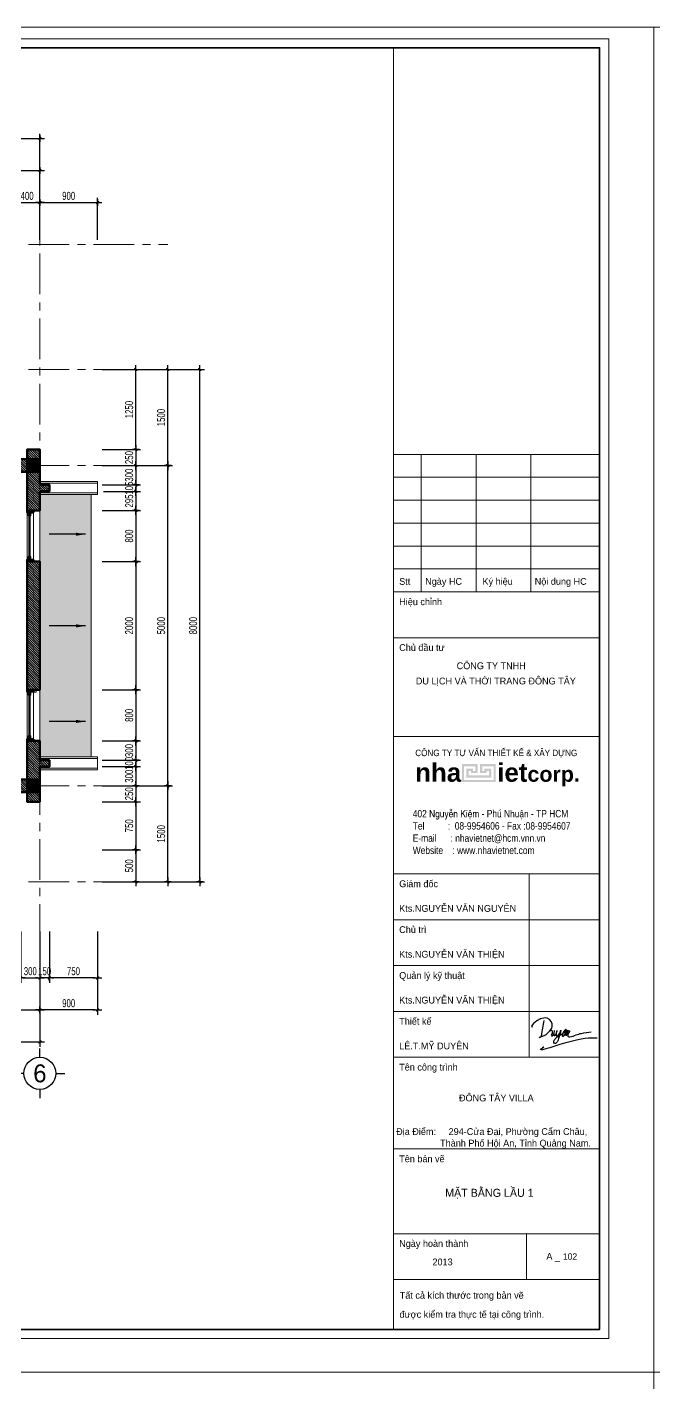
# Model space of a CAD drawing. Header units: inches. Extents: x 88947 to 296847, y 35049 to 161062.
# Drawn here: x 138548 to 148347, y 55883 to 77053 of the extents above; entities that cross this region are included whole.
import ezdxf
from ezdxf.enums import TextEntityAlignment as Align

# ---------------------------------------------------------------- set-up
doc = ezdxf.new("R2010")
doc.units = ezdxf.units.IN
doc.header["$MEASUREMENT"] = 0
doc.header["$PDMODE"] = 1
for name, pattern in [('ACAD_ISO03W100', [30, 12, -18]), ('CENTER', [50.8, 31.75, -6.35, 6.35, -6.35]), ('DASHED2', [9.525, 6.35, -3.175])]:
    doc.linetypes.add(name, pattern=pattern)
doc.layers.add('$AUDIT_BAD_LAYER1', color=7, linetype='Continuous')
doc.layers.add('text', color=2, linetype='Continuous')
for name, color, linetype, lineweight in [('0.15', 175, 'Continuous', 20), ('0.4', 1, 'Continuous', 30), ('A-Dims', 145, 'Continuous', 25), ('A-Text', 30, 'Continuous', 9), ('A-Wall', 2, 'Continuous', 35), ('CUA', 42, 'Continuous', 20), ('DIM', 7, 'Continuous', 25), ('GHICHU', 40, 'Continuous', 18), ('HACTH', 8, 'Continuous', 5), ('HATCH', 8, 'Continuous', 5), ('KHUNG 1', 6, 'Continuous', 70), ('KHUNG 2', 144, 'Continuous', 18), ('mb$0$CUA', 42, 'Continuous', 20), ('mb$0$HATCH', 69, 'Continuous', 15), ('mb$0$net cat', 51, 'Continuous', 50), ('mb$0$net manh', 251, 'Continuous', 5), ('NETMANH', 192, 'Continuous', 18), ('netthay', 254, 'Continuous', 25), ('THAY', 3, 'Continuous', 18), ('TRUC', 252, 'ACAD_ISO03W100', 13), ('TUONG', 4, 'Continuous', 50)]:
    doc.layers.add(name, color=color, linetype=linetype, lineweight=lineweight)
doc.styles.add('FRANKO', font='VFRANKO.TTF')
doc.styles.add('KHUNGTEN', font='VHELVEB.TTF')
doc.styles.add('VHELVEN', font='VHELVEN.TTF')
doc.styles.add('VNI-HELVE-CONDENSE', font='VNARIAL.TTF', dxfattribs={"width": 0.7})
doc.dimstyles.new('TAS-100', dxfattribs={"dimscale": 50, "dimtxt": 2.5, "dimasz": 0.7, "dimexe": 1.5, "dimexo": 1.5, "dimgap": 0.8, "dimtad": 1, "dimdec": 0, "dimzin": 3, "dimdsep": 46, "dimtxsty": 'VNI-HELVE-CONDENSE', "dimblk": 'TICK', "dimcen": 2.5, "dimclrt": 71, "dimazin": 2, "dimtfac": 0.75, "dimtdec": 0, "dimtix": 1, "dimtmove": 2, "dimatfit": 2, "dimldrblk": 'TICK123', "dimfxl": 1.5, "dimtolj": 1, "dimtzin": 0, "dimarcsym": 0})
doc.dimstyles.new('TL 100', dxfattribs={"dimscale": 100, "dimtxt": 1.25, "dimasz": 0.5, "dimexe": 1, "dimexo": 1, "dimgap": 0.5, "dimtad": 1, "dimdec": 0, "dimzin": 3, "dimdsep": 46, "dimtxsty": 'VNI-HELVE-CONDENSE', "dimblk": 'DOT', "dimcen": 2, "dimclrt": 7, "dimazin": 2, "dimtfac": 0.75, "dimtdec": 0, "dimtix": 1, "dimtmove": 2, "dimatfit": 2, "dimfxl": 1.5, "dimtolj": 1, "dimtzin": 0, "dimarcsym": 0})

# ---------------------------------------------------------------- blocks, each defined once
blk = doc.blocks.new('A$C22DF5D2D')
for points in [[(-10, 1159), (-123, 479), (-148, 421), (-212, 409), (-104, 451), (219, 660), (363, 901), (147, 1267), (-150, 1235), (-388, 1094), (-537, 889), (-506, 892)], [(255, 700), (290, 728), (339, 743), (363, 705), (341, 552), (331, 483), (357, 485), (464, 729), (431, 561), (448, 495), (513, 535), (530, 566), (588, 726), (535, 529), (559, 486), (639, 526), (747, 742), (622, 304), (565, 189), (507, 143), (444, 188), (443, 257), (521, 382), (803, 578), (926, 655), (981, 729), (981, 766), (870, 665), (831, 456), (904, 515), (1051, 736), (976, 480), (1094, 717), (1127, 703), (1105, 634), (1056, 499), (1066, 460), (1148, 442), (1421, 530), (1656, 597), (2094, 666)], [(2356, 378), (916, 165), (-61, -39), (0, 0), (-61, -39)]]:
    blk.add_spline(points, degree=3)
blk = doc.blocks.new('khung ten')
at = {"layer": '0.4'}
h = blk.add_hatch(color=256, dxfattribs=at)
h.paths.add_polyline_path([(303108, -206615), (302758, -206615), (302758, -207015), (303508, -207015), (303508, -206615), (303158, -206615), (303158, -206815), (303308, -206815), (303308, -206765), (303358, -206765), (303358, -206865), (302908, -206865), (302908, -206765), (302958, -206765), (302958, -206815), (303108, -206815)])
h.paths.add_polyline_path([(303058, -206665), (303058, -206765), (303008, -206765), (303008, -206715), (302858, -206715), (302858, -206915), (303408, -206915), (303408, -206715), (303258, -206715), (303258, -206765), (303208, -206765), (303208, -206665), (303458, -206665), (303458, -206965), (302808, -206965), (302808, -206665)], flags=16)
at = {"layer": '0.15', "ltscale": 0.7}
blk.add_line((301249, -213090), (305804, -213090), dxfattribs=at)
at = {"layer": 'A-Wall', "ltscale": 0.7}
blk.add_lwpolyline([(267204, -219099), (305804, -219099), (305804, -190799), (267204, -190799)], close=True, dxfattribs=at)
at = {"layer": 'KHUNG 2', "ltscale": 0.7}
for p, q in [((301249, -219099), (301249, -190799)), ((301249, -199776), (305804, -199776)), ((301856, -202813), (301856, -199776)), ((303071, -202813), (303071, -199776)), ((304286, -202813), (304286, -199776)), ((301249, -200282), (305804, -200282)), ((301249, -200789), (305804, -200789)), ((305804, -201295), (301249, -201295)), ((301249, -201801), (305804, -201801)), ((301249, -202307), (305804, -202307)), ((301249, -202813), (305804, -202813)), ((301249, -203826), (305804, -203826)), ((301249, -206004), (305804, -206004)), ((301249, -209041), (305804, -209041)), ((304246, -213090), (304246, -209041)), ((301249, -210053), (305804, -210053)), ((301249, -211065), (305804, -211065)), ((301249, -212078), (305804, -212078)), ((301249, -213090), (305804, -213090)), ((301249, -215115), (305804, -215115)), ((301249, -216986), (305804, -216986)), ((304185, -217998), (304185, -216986)), ((301249, -217998), (305804, -217998))]:
    blk.add_line(p, q, dxfattribs=at)
blk.add_lwpolyline([(267004, -219299), (306004, -219299), (306004, -190599), (267004, -190599)], close=True, dxfattribs=at)
at = {"layer": 'NETMANH', "ltscale": 0.7}
blk.add_lwpolyline([(265004, -220042), (307004, -220042), (307004, -190342), (265004, -190342)], close=True, dxfattribs=at)
at = {"layer": 'text', "linetype": 'Continuous', "xscale": 0.5, "yscale": 0.5, "zscale": 0.5}
blk.add_blockref('A$C22DF5D2D', (304573, -212860), dxfattribs=at)
at = {"layer": '$AUDIT_BAD_LAYER1', "color": 2, "linetype": 'Continuous', "style": 'KHUNGTEN', "width": 0.9}
blk.add_text('COÂNG TY TÖ VAÁN THIEÁT KEÁ & XAÂY DÖÏNG', height=142.53, dxfattribs=at).set_placement((303519, -206369), align=Align.MIDDLE_CENTER)
at = {"layer": '$AUDIT_BAD_LAYER1', "color": 2, "linetype": 'Continuous', "insert": (301673, -207630), "char_height": 161.97, "width": 6102.51, "attachment_point": 1, "style": 'KHUNGTEN'}
blk.add_mtext('{\\fVNI-Helve-Condense|b0|i0|c0|p2;402 Nguyeãn Kieäm - Phuù Nhuaän - TP HCM \\PTel          :  08-9954606 - Fax :08-9954607\\PE-mail      : nhavietnet@hcm.vnn.vn\\PWebsite    : www.nhavietnet.com}', dxfattribs=at)
at = {"layer": 'text', "linetype": 'Continuous', "style": 'FRANKO'}
for s, p in [('Stt', (301373, -202657)), ('Ngaøy HC', (301948, -202657)), ('Kyù hieäu', (303215, -202657)), ('Noäi dung HC', (304369, -202657)), ('Hieäu chænh', (301373, -203106)), ('Chuû ñaàu tö', (301373, -204118)), ('COÂNG TY TNHH ', (302644, -204520)), ('DU LÒCH VAØ THÔØI TRANG ÑOÂNG TAÂY', (301740, -204857)), ('Giaùm ñoác', (301373, -209334)), ('Kts.NGUYEÃN VAÊN NGUYEÂN', (301373, -209878)), ('Chuû trì', (301373, -210346)), ('Kts.NGUYEÃN VAÊN THIEÄN', (301373, -210890)), ('Quaûn lyù kyõ thuaät', (301373, -211358)), ('Kts.NGUYEÃN VAÊN THIEÄN', (301373, -211903)), ('Thieát keá', (301373, -212370)), ('LEÂ.T.MYÕ DUYEÂN', (301373, -212915)), ('Teân coâng trình', (301373, -213383)), ('ÑOÂNG TAÂY VILLA', (302695, -214063)), ('Ñòa Ñieåm:     294-Cöûa Ñaïi, Phöôøng Caåm Chaâu, ', (301306, -214806)), ('Thaønh Phoá Hoäi An, Tænh Quaûng Nam.', (302278, -215061)), ('Teân baûn veõ ', (301373, -215407)), ('Ngaøy hoaøn thaønh', (301373, -217278)), ('2013', (302108, -217684)), ('A _ ', (304627, -217560)), ('Taát caû kích thöôùc trong baûn veõ ', (301385, -218421)), ('ñöôïc kieåm tra thöïc teá taïi coâng trình.', (301381, -218842))]:
    blk.add_text(s, height=150, dxfattribs=at).set_placement(p)
at = {"layer": 'text', "linetype": 'Continuous', "insert": (303546, -206852), "char_height": 410.12, "width": 9417.44, "attachment_point": 5, "style": 'KHUNGTEN'}
blk.add_mtext('{\\fVNI-Helve|b1|i0|c0|p2;nha     iet\\H0.8274x;corp.}', dxfattribs=at)
blk = doc.blocks.new('TICK')
at = {"layer": 'A-Dims', "color": 1}
for p, q in [((-2, 0), (2, 0)), ((0, 1.5), (0, -1.5))]:
    blk.add_line(p, q, dxfattribs=at)
at = {"layer": 'A-Dims', "color": 1, "const_width": 0.788}
blk.add_lwpolyline([(-0.33, -0.35), (0.38, 0.38)], dxfattribs=at)
at = {"layer": 'A-Dims', "color": 1, "const_width": 0.394}
for points in [[(0.24, 0.52, -0.414214), (0.52, 0.52, -1)], [(0.52, 0.52, -0.414214), (0.52, 0.24, -1)], [(-0.47, -0.21, 0.414214), (-0.47, -0.49, 1)], [(-0.47, -0.49, 0.414214), (-0.19, -0.49, 1)]]:
    blk.add_lwpolyline(points, format="xyb", dxfattribs=at)
blk = doc.blocks.new('*D525')
at = {"layer": 'Defpoints', "color": 0}
for p in [(135248, 62207), (138748, 62207), (138748, 61707)]:
    blk.add_point(p, dxfattribs=at)
at = {"layer": 'DIM', "color": 0, "lineweight": -2}
for p, q in [((135248, 62132), (135248, 61632)), ((138748, 62132), (138748, 61632)), ((135283, 61707), (138713, 61707))]:
    blk.add_line(p, q, dxfattribs=at)
at = {"layer": 'DIM', "color": 0, "lineweight": -2, "xscale": 35, "yscale": 35, "zscale": 35, "rotation": 180}
blk.add_blockref('TICK', (135248, 61707), dxfattribs=at)
at = {"layer": 'DIM', "color": 0, "lineweight": -2, "xscale": 35, "yscale": 35, "zscale": 35}
blk.add_blockref('TICK', (138748, 61707), dxfattribs=at)
at = {"layer": 'DIM', "color": 71, "insert": (136998, 61811), "char_height": 125, "attachment_point": 5, "style": 'VNI-HELVE-CONDENSE'}
blk.add_mtext('\\A1;3500', dxfattribs=at)
blk = doc.blocks.new('TICK123')
at = {"layer": 'A-Dims', "color": 1}
blk.add_lwpolyline([(0.05, 0, 0, 0.84, 0), (-2.11, 0, 8.4, 8.4, 0)], format="xyseb", dxfattribs=at)
blk = doc.blocks.new('*D526')
at = {"layer": 'Defpoints', "color": 0}
for p in [(126348, 62207), (138748, 62207), (138748, 61207)]:
    blk.add_point(p, dxfattribs=at)
at = {"layer": 'DIM', "color": 0, "lineweight": -2}
for p, q in [((126348, 62132), (126348, 61132)), ((138748, 62132), (138748, 61132)), ((126383, 61207), (138713, 61207))]:
    blk.add_line(p, q, dxfattribs=at)
at = {"layer": 'DIM', "color": 0, "lineweight": -2, "xscale": 35, "yscale": 35, "zscale": 35, "rotation": 180}
blk.add_blockref('TICK', (126348, 61207), dxfattribs=at)
at = {"layer": 'DIM', "color": 0, "lineweight": -2, "xscale": 35, "yscale": 35, "zscale": 35}
blk.add_blockref('TICK', (138748, 61207), dxfattribs=at)
at = {"layer": 'DIM', "color": 71, "insert": (132548, 61311), "char_height": 125, "attachment_point": 5, "style": 'VNI-HELVE-CONDENSE'}
blk.add_mtext('\\A1;12400', dxfattribs=at)
blk = doc.blocks.new('*D565')
at = {"layer": 'Defpoints', "color": 0}
for p in [(139648, 65207), (140748, 65207), (139648, 63707)]:
    blk.add_point(p, dxfattribs=at)
at = {"layer": 'DIM', "color": 0, "lineweight": -2}
for p, q in [((139723, 65207), (140823, 65207)), ((140748, 63742), (140748, 65172)), ((139723, 63707), (140823, 63707))]:
    blk.add_line(p, q, dxfattribs=at)
at = {"layer": 'DIM', "color": 0, "lineweight": -2, "xscale": 35, "yscale": 35, "zscale": 35}
for p, rotation in [((140748, 65207), 90), ((140748, 63707), 270)]:
    blk.add_blockref('TICK', p, dxfattribs=dict(at, rotation=rotation))
at = {"layer": 'DIM', "color": 71, "insert": (140644, 64457), "char_height": 125, "attachment_point": 5, "rotation": 90, "style": 'VNI-HELVE-CONDENSE'}
blk.add_mtext('\\A1;1500', dxfattribs=at)
blk = doc.blocks.new('*D566')
at = {"layer": 'Defpoints', "color": 0}
for p in [(139648, 70207), (140748, 70207), (139648, 65207)]:
    blk.add_point(p, dxfattribs=at)
at = {"layer": 'DIM', "color": 0, "lineweight": -2}
for p, q in [((139723, 70207), (140823, 70207)), ((140748, 65242), (140748, 70172)), ((139723, 65207), (140823, 65207))]:
    blk.add_line(p, q, dxfattribs=at)
at = {"layer": 'DIM', "color": 0, "lineweight": -2, "xscale": 35, "yscale": 35, "zscale": 35}
for p, rotation in [((140748, 70207), 90), ((140748, 65207), 270)]:
    blk.add_blockref('TICK', p, dxfattribs=dict(at, rotation=rotation))
at = {"layer": 'DIM', "color": 71, "insert": (140644, 67707), "char_height": 125, "attachment_point": 5, "rotation": 90, "style": 'VNI-HELVE-CONDENSE'}
blk.add_mtext('\\A1;5000', dxfattribs=at)
blk = doc.blocks.new('*D567')
at = {"layer": 'Defpoints', "color": 0}
for p in [(139648, 71707), (140748, 71707), (139648, 70207)]:
    blk.add_point(p, dxfattribs=at)
at = {"layer": 'DIM', "color": 0, "lineweight": -2}
for p, q in [((139723, 71707), (140823, 71707)), ((140748, 70242), (140748, 71672)), ((139723, 70207), (140823, 70207))]:
    blk.add_line(p, q, dxfattribs=at)
at = {"layer": 'DIM', "color": 0, "lineweight": -2, "xscale": 35, "yscale": 35, "zscale": 35}
for p, rotation in [((140748, 71707), 90), ((140748, 70207), 270)]:
    blk.add_blockref('TICK', p, dxfattribs=dict(at, rotation=rotation))
at = {"layer": 'DIM', "color": 71, "insert": (140644, 70957), "char_height": 125, "attachment_point": 5, "rotation": 90, "style": 'VNI-HELVE-CONDENSE'}
blk.add_mtext('\\A1;1500', dxfattribs=at)
blk = doc.blocks.new('*D568')
at = {"layer": 'Defpoints', "color": 0}
for p in [(139648, 71707), (141248, 71707), (139648, 63707)]:
    blk.add_point(p, dxfattribs=at)
at = {"layer": 'DIM', "color": 0, "lineweight": -2}
for p, q in [((139723, 71707), (141323, 71707)), ((141248, 63742), (141248, 71672)), ((139723, 63707), (141323, 63707))]:
    blk.add_line(p, q, dxfattribs=at)
at = {"layer": 'DIM', "color": 0, "lineweight": -2, "xscale": 35, "yscale": 35, "zscale": 35}
for p, rotation in [((141248, 71707), 90), ((141248, 63707), 270)]:
    blk.add_blockref('TICK', p, dxfattribs=dict(at, rotation=rotation))
at = {"layer": 'DIM', "color": 71, "insert": (141144, 67707), "char_height": 125, "attachment_point": 5, "rotation": 90, "style": 'VNI-HELVE-CONDENSE'}
blk.add_mtext('\\A1;8000', dxfattribs=at)
blk = doc.blocks.new('*D569')
at = {"layer": 'Defpoints', "color": 0}
for p in [(139648, 71707), (140248, 71707), (139648, 70457)]:
    blk.add_point(p, dxfattribs=at)
at = {"layer": 'DIM', "color": 0, "lineweight": -2}
for p, q in [((139723, 71707), (140323, 71707)), ((140248, 70492), (140248, 71672)), ((139723, 70457), (140323, 70457))]:
    blk.add_line(p, q, dxfattribs=at)
at = {"layer": 'DIM', "color": 0, "lineweight": -2, "xscale": 35, "yscale": 35, "zscale": 35}
for p, rotation in [((140248, 71707), 90), ((140248, 70457), 270)]:
    blk.add_blockref('TICK', p, dxfattribs=dict(at, rotation=rotation))
at = {"layer": 'DIM', "color": 71, "insert": (140144, 71082), "char_height": 125, "attachment_point": 5, "rotation": 90, "style": 'VNI-HELVE-CONDENSE'}
blk.add_mtext('\\A1;1250', dxfattribs=at)
blk = doc.blocks.new('*D570')
at = {"layer": 'Defpoints', "color": 0}
for p in [(139648, 70457), (139648, 70207), (140248, 70207)]:
    blk.add_point(p, dxfattribs=at)
at = {"layer": 'DIM', "color": 0, "lineweight": -2}
for p, q in [((140248, 70492), (140248, 70527)), ((139723, 70457), (140323, 70457)), ((140248, 70457), (140248, 70207)), ((139723, 70207), (140323, 70207)), ((140248, 70172), (140248, 70137))]:
    blk.add_line(p, q, dxfattribs=at)
at = {"layer": 'DIM', "color": 0, "lineweight": -2, "xscale": 35, "yscale": 35, "zscale": 35}
for p, rotation in [((140248, 70457), 270), ((140248, 70207), 90)]:
    blk.add_blockref('TICK', p, dxfattribs=dict(at, rotation=rotation))
at = {"layer": 'DIM', "color": 71, "insert": (140144, 70332), "char_height": 125, "attachment_point": 5, "rotation": 90, "style": 'VNI-HELVE-CONDENSE'}
blk.add_mtext('\\A1;250', dxfattribs=at)
blk = doc.blocks.new('*D571')
at = {"layer": 'Defpoints', "color": 0}
for p in [(139648, 70207), (139648, 69907), (140248, 69907)]:
    blk.add_point(p, dxfattribs=at)
at = {"layer": 'DIM', "color": 0, "lineweight": -2}
for p, q in [((139723, 70207), (140323, 70207)), ((140248, 70172), (140248, 69942)), ((139723, 69907), (140323, 69907))]:
    blk.add_line(p, q, dxfattribs=at)
at = {"layer": 'DIM', "color": 0, "lineweight": -2, "xscale": 35, "yscale": 35, "zscale": 35}
for p, rotation in [((140248, 70207), 90), ((140248, 69907), 270)]:
    blk.add_blockref('TICK', p, dxfattribs=dict(at, rotation=rotation))
at = {"layer": 'DIM', "color": 71, "insert": (140144, 70057), "char_height": 125, "attachment_point": 5, "rotation": 90, "style": 'VNI-HELVE-CONDENSE'}
blk.add_mtext('\\A1;300', dxfattribs=at)
blk = doc.blocks.new('*D572')
at = {"layer": 'Defpoints', "color": 0}
for p in [(139648, 69907), (139669, 69802), (140248, 69802)]:
    blk.add_point(p, dxfattribs=at)
at = {"layer": 'DIM', "color": 0, "lineweight": -2}
for p, q in [((139723, 69907), (140323, 69907)), ((140248, 69942), (140248, 69977)), ((140248, 69907), (140248, 69802)), ((139744, 69802), (140323, 69802)), ((140248, 69767), (140248, 69732))]:
    blk.add_line(p, q, dxfattribs=at)
at = {"layer": 'DIM', "color": 0, "lineweight": -2, "xscale": 35, "yscale": 35, "zscale": 35}
for p, rotation in [((140248, 69907), 270), ((140248, 69802), 90)]:
    blk.add_blockref('TICK', p, dxfattribs=dict(at, rotation=rotation))
at = {"layer": 'DIM', "color": 71, "insert": (140144, 69854), "char_height": 125, "attachment_point": 5, "rotation": 90, "style": 'VNI-HELVE-CONDENSE'}
blk.add_mtext('\\A1;105', dxfattribs=at)
blk = doc.blocks.new('*D573')
at = {"layer": 'Defpoints', "color": 0}
for p in [(139669, 69802), (139648, 69507), (140248, 69507)]:
    blk.add_point(p, dxfattribs=at)
at = {"layer": 'DIM', "color": 0, "lineweight": -2}
for p, q in [((139744, 69802), (140323, 69802)), ((140248, 69767), (140248, 69542)), ((139723, 69507), (140323, 69507))]:
    blk.add_line(p, q, dxfattribs=at)
at = {"layer": 'DIM', "color": 0, "lineweight": -2, "xscale": 35, "yscale": 35, "zscale": 35}
for p, rotation in [((140248, 69802), 90), ((140248, 69507), 270)]:
    blk.add_blockref('TICK', p, dxfattribs=dict(at, rotation=rotation))
at = {"layer": 'DIM', "color": 71, "insert": (140144, 69654), "char_height": 125, "attachment_point": 5, "rotation": 90, "style": 'VNI-HELVE-CONDENSE'}
blk.add_mtext('\\A1;295', dxfattribs=at)
blk = doc.blocks.new('*D574')
at = {"layer": 'Defpoints', "color": 0}
for p in [(139648, 69507), (139648, 68707), (140248, 68707)]:
    blk.add_point(p, dxfattribs=at)
at = {"layer": 'DIM', "color": 0, "lineweight": -2}
for p, q in [((139723, 69507), (140323, 69507)), ((140248, 69472), (140248, 68742)), ((139723, 68707), (140323, 68707))]:
    blk.add_line(p, q, dxfattribs=at)
at = {"layer": 'DIM', "color": 0, "lineweight": -2, "xscale": 35, "yscale": 35, "zscale": 35}
for p, rotation in [((140248, 69507), 90), ((140248, 68707), 270)]:
    blk.add_blockref('TICK', p, dxfattribs=dict(at, rotation=rotation))
at = {"layer": 'DIM', "color": 71, "insert": (140144, 69107), "char_height": 125, "attachment_point": 5, "rotation": 90, "style": 'VNI-HELVE-CONDENSE'}
blk.add_mtext('\\A1;800', dxfattribs=at)
blk = doc.blocks.new('*D575')
at = {"layer": 'Defpoints', "color": 0}
for p in [(139648, 68707), (139648, 66707), (140248, 66707)]:
    blk.add_point(p, dxfattribs=at)
at = {"layer": 'DIM', "color": 0, "lineweight": -2}
for p, q in [((139723, 68707), (140323, 68707)), ((140248, 68672), (140248, 66742)), ((139723, 66707), (140323, 66707))]:
    blk.add_line(p, q, dxfattribs=at)
at = {"layer": 'DIM', "color": 0, "lineweight": -2, "xscale": 35, "yscale": 35, "zscale": 35}
for p, rotation in [((140248, 68707), 90), ((140248, 66707), 270)]:
    blk.add_blockref('TICK', p, dxfattribs=dict(at, rotation=rotation))
at = {"layer": 'DIM', "color": 71, "insert": (140144, 67707), "char_height": 125, "attachment_point": 5, "rotation": 90, "style": 'VNI-HELVE-CONDENSE'}
blk.add_mtext('\\A1;2000', dxfattribs=at)
blk = doc.blocks.new('*D576')
at = {"layer": 'Defpoints', "color": 0}
for p in [(139648, 66707), (139648, 65907), (140248, 65907)]:
    blk.add_point(p, dxfattribs=at)
at = {"layer": 'DIM', "color": 0, "lineweight": -2}
for p, q in [((139723, 66707), (140323, 66707)), ((140248, 66672), (140248, 65942)), ((139723, 65907), (140323, 65907))]:
    blk.add_line(p, q, dxfattribs=at)
at = {"layer": 'DIM', "color": 0, "lineweight": -2, "xscale": 35, "yscale": 35, "zscale": 35}
for p, rotation in [((140248, 66707), 90), ((140248, 65907), 270)]:
    blk.add_blockref('TICK', p, dxfattribs=dict(at, rotation=rotation))
at = {"layer": 'DIM', "color": 71, "insert": (140144, 66307), "char_height": 125, "attachment_point": 5, "rotation": 90, "style": 'VNI-HELVE-CONDENSE'}
blk.add_mtext('\\A1;800', dxfattribs=at)
blk = doc.blocks.new('*D577')
at = {"layer": 'Defpoints', "color": 0}
for p in [(139648, 65907), (139648, 65607), (140248, 65607)]:
    blk.add_point(p, dxfattribs=at)
at = {"layer": 'DIM', "color": 0, "lineweight": -2}
for p, q in [((139723, 65907), (140323, 65907)), ((140248, 65872), (140248, 65642)), ((139723, 65607), (140323, 65607))]:
    blk.add_line(p, q, dxfattribs=at)
at = {"layer": 'DIM', "color": 0, "lineweight": -2, "xscale": 35, "yscale": 35, "zscale": 35}
for p, rotation in [((140248, 65907), 90), ((140248, 65607), 270)]:
    blk.add_blockref('TICK', p, dxfattribs=dict(at, rotation=rotation))
at = {"layer": 'DIM', "color": 71, "insert": (140144, 65757), "char_height": 125, "attachment_point": 5, "rotation": 90, "style": 'VNI-HELVE-CONDENSE'}
blk.add_mtext('\\A1;300', dxfattribs=at)
blk = doc.blocks.new('*D578')
at = {"layer": 'Defpoints', "color": 0}
for p in [(139648, 65607), (139648, 65507), (140248, 65507)]:
    blk.add_point(p, dxfattribs=at)
at = {"layer": 'DIM', "color": 0, "lineweight": -2}
for p, q in [((140248, 65642), (140248, 65677)), ((139723, 65607), (140323, 65607)), ((139723, 65507), (140323, 65507)), ((140248, 65607), (140248, 65507)), ((140248, 65472), (140248, 65437))]:
    blk.add_line(p, q, dxfattribs=at)
at = {"layer": 'DIM', "color": 0, "lineweight": -2, "xscale": 35, "yscale": 35, "zscale": 35}
for p, rotation in [((140248, 65607), 270), ((140248, 65507), 90)]:
    blk.add_blockref('TICK', p, dxfattribs=dict(at, rotation=rotation))
at = {"layer": 'DIM', "color": 71, "insert": (140144, 65557), "char_height": 125, "attachment_point": 5, "rotation": 90, "style": 'VNI-HELVE-CONDENSE'}
blk.add_mtext('\\A1;100', dxfattribs=at)
blk = doc.blocks.new('*D579')
at = {"layer": 'Defpoints', "color": 0}
for p in [(139648, 65507), (139648, 65207), (140248, 65207)]:
    blk.add_point(p, dxfattribs=at)
at = {"layer": 'DIM', "color": 0, "lineweight": -2}
for p, q in [((139723, 65507), (140323, 65507)), ((140248, 65472), (140248, 65242)), ((139723, 65207), (140323, 65207))]:
    blk.add_line(p, q, dxfattribs=at)
at = {"layer": 'DIM', "color": 0, "lineweight": -2, "xscale": 35, "yscale": 35, "zscale": 35}
for p, rotation in [((140248, 65507), 90), ((140248, 65207), 270)]:
    blk.add_blockref('TICK', p, dxfattribs=dict(at, rotation=rotation))
at = {"layer": 'DIM', "color": 71, "insert": (140144, 65357), "char_height": 125, "attachment_point": 5, "rotation": 90, "style": 'VNI-HELVE-CONDENSE'}
blk.add_mtext('\\A1;300', dxfattribs=at)
blk = doc.blocks.new('*D580')
at = {"layer": 'Defpoints', "color": 0}
for p in [(139648, 65207), (139648, 64957), (140248, 64957)]:
    blk.add_point(p, dxfattribs=at)
at = {"layer": 'DIM', "color": 0, "lineweight": -2}
for p, q in [((139723, 65207), (140323, 65207)), ((140248, 65242), (140248, 65277)), ((140248, 65207), (140248, 64957)), ((139723, 64957), (140323, 64957)), ((140248, 64922), (140248, 64887))]:
    blk.add_line(p, q, dxfattribs=at)
at = {"layer": 'DIM', "color": 0, "lineweight": -2, "xscale": 35, "yscale": 35, "zscale": 35}
for p, rotation in [((140248, 65207), 270), ((140248, 64957), 90)]:
    blk.add_blockref('TICK', p, dxfattribs=dict(at, rotation=rotation))
at = {"layer": 'DIM', "color": 71, "insert": (140144, 65082), "char_height": 125, "attachment_point": 5, "rotation": 90, "style": 'VNI-HELVE-CONDENSE'}
blk.add_mtext('\\A1;250', dxfattribs=at)
blk = doc.blocks.new('*D581')
at = {"layer": 'Defpoints', "color": 0}
for p in [(139648, 64207), (139648, 63707), (140248, 63707)]:
    blk.add_point(p, dxfattribs=at)
at = {"layer": 'DIM', "color": 0, "lineweight": -2}
for p, q in [((139723, 64207), (140323, 64207)), ((140248, 64172), (140248, 63742)), ((139723, 63707), (140323, 63707))]:
    blk.add_line(p, q, dxfattribs=at)
at = {"layer": 'DIM', "color": 0, "lineweight": -2, "xscale": 35, "yscale": 35, "zscale": 35}
for p, rotation in [((140248, 64207), 90), ((140248, 63707), 270)]:
    blk.add_blockref('TICK', p, dxfattribs=dict(at, rotation=rotation))
at = {"layer": 'DIM', "color": 71, "insert": (140144, 63957), "char_height": 125, "attachment_point": 5, "rotation": 90, "style": 'VNI-HELVE-CONDENSE'}
blk.add_mtext('\\A1;500', dxfattribs=at)
blk = doc.blocks.new('*D587')
at = {"layer": 'Defpoints', "color": 0}
for p in [(138748, 74314), (138348, 73657), (138748, 73657)]:
    blk.add_point(p, dxfattribs=at)
at = {"layer": 'DIM', "color": 0, "lineweight": -2}
for p, q in [((138348, 73732), (138348, 74389)), ((138383, 74314), (138713, 74314)), ((138748, 73732), (138748, 74389))]:
    blk.add_line(p, q, dxfattribs=at)
at = {"layer": 'DIM', "color": 0, "lineweight": -2, "xscale": 35, "yscale": 35, "zscale": 35, "rotation": 180}
blk.add_blockref('TICK', (138348, 74314), dxfattribs=at)
at = {"layer": 'DIM', "color": 0, "lineweight": -2, "xscale": 35, "yscale": 35, "zscale": 35}
blk.add_blockref('TICK', (138748, 74314), dxfattribs=at)
at = {"layer": 'DIM', "color": 71, "insert": (138548, 74418), "char_height": 125, "attachment_point": 5, "style": 'VNI-HELVE-CONDENSE'}
blk.add_mtext('\\A1;400', dxfattribs=at)
blk = doc.blocks.new('*D588')
at = {"layer": 'Defpoints', "color": 0}
for p in [(139648, 74314), (138748, 73657), (139648, 73657)]:
    blk.add_point(p, dxfattribs=at)
at = {"layer": 'DIM', "color": 0, "lineweight": -2}
for p, q in [((138748, 73732), (138748, 74389)), ((138783, 74314), (139613, 74314)), ((139648, 73732), (139648, 74389))]:
    blk.add_line(p, q, dxfattribs=at)
at = {"layer": 'DIM', "color": 0, "lineweight": -2, "xscale": 35, "yscale": 35, "zscale": 35, "rotation": 180}
blk.add_blockref('TICK', (138748, 74314), dxfattribs=at)
at = {"layer": 'DIM', "color": 0, "lineweight": -2, "xscale": 35, "yscale": 35, "zscale": 35}
blk.add_blockref('TICK', (139648, 74314), dxfattribs=at)
at = {"layer": 'DIM', "color": 71, "insert": (139198, 74418), "char_height": 125, "attachment_point": 5, "style": 'VNI-HELVE-CONDENSE'}
blk.add_mtext('\\A1;900', dxfattribs=at)
blk = doc.blocks.new('*D589')
at = {"layer": 'Defpoints', "color": 0}
for p in [(138748, 74814), (135248, 73657), (138748, 73657)]:
    blk.add_point(p, dxfattribs=at)
at = {"layer": 'DIM', "color": 0, "lineweight": -2}
for p, q in [((135248, 73732), (135248, 74889)), ((135283, 74814), (138713, 74814)), ((138748, 73732), (138748, 74889))]:
    blk.add_line(p, q, dxfattribs=at)
at = {"layer": 'DIM', "color": 0, "lineweight": -2, "xscale": 35, "yscale": 35, "zscale": 35, "rotation": 180}
blk.add_blockref('TICK', (135248, 74814), dxfattribs=at)
at = {"layer": 'DIM', "color": 0, "lineweight": -2, "xscale": 35, "yscale": 35, "zscale": 35}
blk.add_blockref('TICK', (138748, 74814), dxfattribs=at)
at = {"layer": 'DIM', "color": 71, "insert": (136998, 74918), "char_height": 125, "attachment_point": 5, "style": 'VNI-HELVE-CONDENSE'}
blk.add_mtext('\\A1;3500', dxfattribs=at)
blk = doc.blocks.new('*D594')
at = {"layer": 'Defpoints', "color": 0}
for p in [(138748, 75314), (126348, 73657), (138748, 73657)]:
    blk.add_point(p, dxfattribs=at)
at = {"layer": 'DIM', "color": 0, "lineweight": -2}
for p, q in [((126348, 73732), (126348, 75389)), ((138748, 73732), (138748, 75389)), ((126383, 75314), (138713, 75314))]:
    blk.add_line(p, q, dxfattribs=at)
at = {"layer": 'DIM', "color": 0, "lineweight": -2, "xscale": 35, "yscale": 35, "zscale": 35, "rotation": 180}
blk.add_blockref('TICK', (126348, 75314), dxfattribs=at)
at = {"layer": 'DIM', "color": 0, "lineweight": -2, "xscale": 35, "yscale": 35, "zscale": 35}
blk.add_blockref('TICK', (138748, 75314), dxfattribs=at)
at = {"layer": 'DIM', "color": 71, "insert": (132548, 75418), "char_height": 125, "attachment_point": 5, "style": 'VNI-HELVE-CONDENSE'}
blk.add_mtext('\\A1;12400', dxfattribs=at)
blk = doc.blocks.new('_Dot')
at = {"layer": 'netthay', "color": 0, "lineweight": -2}
blk.add_line((-0.5, 0), (-1, 0), dxfattribs=at)
at = {"layer": 'netthay', "color": 0, "const_width": 0.5}
blk.add_lwpolyline([(-0.25, 0, 1), (0.25, 0, 1)], format="xyb", close=True, dxfattribs=at)
blk = doc.blocks.new('*D597')
at = {"layer": 'Defpoints', "color": 0}
for p in [(138748, 63007), (138898, 63007), (138748, 62207)]:
    blk.add_point(p, dxfattribs=at)
at = {"layer": 'DIM', "color": 0, "lineweight": -2}
for p, q in [((138748, 62932), (138748, 62132)), ((138898, 62932), (138898, 62132)), ((138713, 62207), (138678, 62207)), ((138898, 62207), (138748, 62207)), ((138933, 62207), (138968, 62207))]:
    blk.add_line(p, q, dxfattribs=at)
at = {"layer": 'DIM', "color": 0, "lineweight": -2, "xscale": 35, "yscale": 35, "zscale": 35}
blk.add_blockref('TICK', (138748, 62207), dxfattribs=at)
at = {"layer": 'DIM', "color": 0, "lineweight": -2, "xscale": 35, "yscale": 35, "zscale": 35, "rotation": 180}
blk.add_blockref('TICK', (138898, 62207), dxfattribs=at)
at = {"layer": 'DIM', "color": 71, "insert": (138823, 62311), "char_height": 125, "attachment_point": 5, "style": 'VNI-HELVE-CONDENSE'}
blk.add_mtext('\\A1;150', dxfattribs=at)
blk = doc.blocks.new('*D598')
at = {"layer": 'Defpoints', "color": 0}
for p in [(138898, 63007), (139648, 63007), (138898, 62207)]:
    blk.add_point(p, dxfattribs=at)
at = {"layer": 'DIM', "color": 0, "lineweight": -2}
for p, q in [((138898, 62932), (138898, 62132)), ((139648, 62932), (139648, 62132)), ((139613, 62207), (138933, 62207))]:
    blk.add_line(p, q, dxfattribs=at)
at = {"layer": 'DIM', "color": 0, "lineweight": -2, "xscale": 35, "yscale": 35, "zscale": 35, "rotation": 180}
blk.add_blockref('TICK', (138898, 62207), dxfattribs=at)
at = {"layer": 'DIM', "color": 0, "lineweight": -2, "xscale": 35, "yscale": 35, "zscale": 35}
blk.add_blockref('TICK', (139648, 62207), dxfattribs=at)
at = {"layer": 'DIM', "color": 71, "insert": (139273, 62311), "char_height": 125, "attachment_point": 5, "style": 'VNI-HELVE-CONDENSE'}
blk.add_mtext('\\A1;750', dxfattribs=at)
blk = doc.blocks.new('*D599')
at = {"layer": 'Defpoints', "color": 0}
for p in [(138748, 62207), (139648, 62207), (138748, 61707)]:
    blk.add_point(p, dxfattribs=at)
at = {"layer": 'DIM', "color": 0, "lineweight": -2}
for p, q in [((138748, 62132), (138748, 61632)), ((139648, 62132), (139648, 61632)), ((139613, 61707), (138783, 61707))]:
    blk.add_line(p, q, dxfattribs=at)
at = {"layer": 'DIM', "color": 0, "lineweight": -2, "xscale": 35, "yscale": 35, "zscale": 35, "rotation": 180}
blk.add_blockref('TICK', (138748, 61707), dxfattribs=at)
at = {"layer": 'DIM', "color": 0, "lineweight": -2, "xscale": 35, "yscale": 35, "zscale": 35}
blk.add_blockref('TICK', (139648, 61707), dxfattribs=at)
at = {"layer": 'DIM', "color": 71, "insert": (139198, 61811), "char_height": 125, "attachment_point": 5, "style": 'VNI-HELVE-CONDENSE'}
blk.add_mtext('\\A1;900', dxfattribs=at)
blk = doc.blocks.new('*D600')
at = {"layer": 'Defpoints', "color": 0}
for p in [(139648, 64957), (139648, 64207), (140248, 64207)]:
    blk.add_point(p, dxfattribs=at)
at = {"layer": 'DIM', "color": 0, "lineweight": -2}
for p, q in [((139723, 64957), (140323, 64957)), ((140248, 64922), (140248, 64242)), ((139723, 64207), (140323, 64207))]:
    blk.add_line(p, q, dxfattribs=at)
at = {"layer": 'DIM', "color": 0, "lineweight": -2, "xscale": 35, "yscale": 35, "zscale": 35}
for p, rotation in [((140248, 64957), 90), ((140248, 64207), 270)]:
    blk.add_blockref('TICK', p, dxfattribs=dict(at, rotation=rotation))
at = {"layer": 'DIM', "color": 71, "insert": (140144, 64582), "char_height": 125, "attachment_point": 5, "rotation": 90, "style": 'VNI-HELVE-CONDENSE'}
blk.add_mtext('\\A1;750', dxfattribs=at)
blk = doc.blocks.new('*D603')
at = {"layer": 'Defpoints', "color": 0}
for p in [(138448, 63007), (138748, 63007), (138748, 62207)]:
    blk.add_point(p, dxfattribs=at)
at = {"layer": 'DIM', "color": 0, "lineweight": -2}
for p, q in [((138448, 62932), (138448, 62132)), ((138748, 62932), (138748, 62132)), ((138483, 62207), (138713, 62207))]:
    blk.add_line(p, q, dxfattribs=at)
at = {"layer": 'DIM', "color": 0, "lineweight": -2, "xscale": 35, "yscale": 35, "zscale": 35, "rotation": 180}
blk.add_blockref('TICK', (138448, 62207), dxfattribs=at)
at = {"layer": 'DIM', "color": 0, "lineweight": -2, "xscale": 35, "yscale": 35, "zscale": 35}
blk.add_blockref('TICK', (138748, 62207), dxfattribs=at)
at = {"layer": 'DIM', "color": 71, "insert": (138598, 62311), "char_height": 125, "attachment_point": 5, "style": 'VNI-HELVE-CONDENSE'}
blk.add_mtext('\\A1;300', dxfattribs=at)
blk = doc.blocks.new('TRUCCOT')
for p, q in [((0, -140), (0, 0)), ((-250, -390), (-390, -390)), ((250, -390), (390, -390)), ((0, -640), (0, -780))]:
    blk.add_line(p, q)
blk.add_circle((0, -390), 250)
at = {"layer": 'GHICHU', "style": 'VHELVEN'}
blk.add_attdef('TRUC', text='', height=280, dxfattribs=at).set_placement((0, -390), align=Align.MIDDLE_CENTER)
blk = doc.blocks.new('A$C1B5E3228')
at = {"layer": 'mb$0$HATCH'}
h = blk.add_hatch(dxfattribs=at)
h.set_pattern_fill('ANSI32', color=256, angle=-90, style=0)
h.set_pattern_definition([(135, (-32.5, -670), (-6.73519, -6.73519), []), (135, (-32.5, -665.51), (-6.73519, -6.73519), [])])
h.paths.add_polyline_path([(-42, -720), (-42, -80), (-32, -80), (-32, -720)])
at = {"layer": 'CUA'}
for points in [[(-100, 0), (-100, -800)], [(0, 0), (0, -800)], [(0, 0), (0, -800)]]:
    blk.add_lwpolyline(points, dxfattribs=at)
at = {"layer": 'HATCH', "linetype": 'DASHED2', "ltscale": 2}
blk.add_lwpolyline([(-32, -752), (-50, -770)], dxfattribs=at)
at = {"layer": 'mb$0$CUA'}
for points in [[(-25, -30), (-50, -30), (-50, -720), (-25, -720)], [(-42, -720), (-42, -80), (-32, -80), (-32, -720)]]:
    blk.add_lwpolyline(points, close=True, dxfattribs=at)
at = {"layer": 'mb$0$net cat'}
for points in [[(-100, -30), (0, -30), (0, 0), (-100, 0)], [(-25, -30), (-50, -30), (-50, -80), (-25, -80)], [(-100, -800), (0, -800), (0, -770), (-100, -770)], [(-25, -770), (-50, -770), (-50, -720), (-25, -720)]]:
    blk.add_lwpolyline(points, close=True, dxfattribs=at)
at = {"layer": 'mb$0$net manh'}
for points in [[(-100, -30), (0, 0)], [(-100, 0), (0, -30)], [(-50, -30), (-25, -80)], [(-25, -30), (-50, -80)], [(-100, -800), (0, -770)], [(-100, -770), (0, -800)], [(-50, -770), (-25, -720)], [(-25, -770), (-50, -720)]]:
    blk.add_lwpolyline(points, dxfattribs=at)

msp = doc.modelspace()

# ---------------------------------------------------------------- hatches: boundary and pattern name
at = {"layer": 'HACTH'}
h = msp.add_hatch(dxfattribs=at)
h.set_pattern_fill('TILE_02', color=256, scale=100, angle=90, style=0, pattern_type=2)
h.set_pattern_definition([(90, (52557.75, 48618.47), (-100, 200), [25, -175]), (90, (52545.25, 48618.47), (-100, 200), [25, -75]), (90, (52532.75, 48718.47), (-100, 200), [25, -175]), (90, (52595.25, 48568.47), (-100, 200), [12.5, -100, 12.5, -75]), (135, (52570.25, 48580.97), (-100.00003, 6e-15), [17.6777, -265.165]), (135, (52532.75, 48568.47), (-100.00003, 6e-15), [12.63, -270.2127]), (135, (52520.25, 48568.47), (-100.00003, 6e-15), [15.15, -267.6927]), (225, (52520.25, 48693.47), (-100.00003, 6e-15), [15.15, -267.6927]), (225, (52532.75, 48693.47), (-100.00003, 6e-15), [12.63, -270.2127]), (225, (52570.25, 48680.97), (-100.00003, 6e-15), [17.6777, -265.165]), (116.56505, (52570.25, 48593.47), (-100, 4.5e-05), [27.9509, -195.6559]), (116.56505, (52557.75, 48593.47), (-100, 4.5e-05), [27.9509, -195.6559]), (116.56505, (52545.25, 48543.47), (-100, 4.5e-05), [27.9509, -195.6559]), (116.56505, (52532.75, 48543.47), (-100, 4.5e-05), [27.9509, -195.6559]), (153.43495, (52595.25, 48568.47), (-100, -4.5e-05), [27.9509, -419.2627]), (153.43495, (52595.25, 48580.97), (-100, -4.5e-05), [27.9509, -419.2627]), (206.56505, (52595.25, 48680.97), (-100, 4.5e-05), [27.9509, -419.2627]), (206.56505, (52595.25, 48693.47), (-100, 4.5e-05), [27.9509, -419.2627]), (243.43495, (52570.25, 48668.47), (-100, -4.5e-05), [27.9509, -195.6559]), (243.43495, (52557.75, 48668.47), (-100, -4.5e-05), [27.9509, -195.6559]), (243.43495, (52545.25, 48718.47), (-100, -4.5e-05), [27.9509, -195.6559]), (243.43495, (52532.75, 48718.47), (-100, -4.5e-05), [27.9509, -195.6559]), (172.874984, (52595.249, 48568.469), (-100.0000155, -2.54e-05), [100.7782, -1511.6733]), (187.125016, (52595.249, 48693.469), (-100.0000155, 2.54e-05), [100.7782, -1511.6733])])
h.paths.add_polyline_path([(139547.7, 69756.8), (138747.7, 69756.8), (138747.7, 65656.8), (139547.7, 65656.8)])
at = {"layer": 'HATCH'}
h = msp.add_hatch(dxfattribs=at)
h.set_pattern_fill('ANSI31', color=256, scale=200, style=0)
h.set_pattern_definition([(135, (138897.74, 69506.807), (17.67767, 17.67767), [])])
h.paths.add_polyline_path([(138747.7, 69906.8), (138747.7, 70456.8), (138547.7, 70456.8), (138547.7, 70306.8), (137947.7, 70306.8), (137947.7, 70106.8), (138547.7, 70106.8), (138547.7, 69506.8), (138747.7, 69506.8), (138747.7, 69806.8), (138897.7, 69806.8), (138897.7, 69906.8)])
h = msp.add_hatch(dxfattribs=at)
h.set_pattern_fill('ANSI31', color=256, scale=200, style=0)
h.set_pattern_definition([(135, (138747.74, 68106.807), (17.67767, 17.67767), [])])
h.paths.add_polyline_path([(138747.7, 66956.8), (138747.7, 66706.8), (138547.7, 66706.8), (138547.7, 68706.8), (138747.7, 68706.8), (138747.7, 67156.8)])
h = msp.add_hatch(dxfattribs=at)
h.set_pattern_fill('ANSI31', color=256, scale=200, style=0)
h.set_pattern_definition([(135, (138747.74, 66556.807), (17.67767, 17.67767), [])])
h.paths.add_polyline_path([(138747.7, 65506.8), (138747.7, 65306.8), (138547.7, 65306.8), (138547.7, 65906.8), (138747.7, 65906.8), (138747.7, 65606.8), (138897.7, 65606.8), (138897.7, 65506.8)])
h = msp.add_hatch(dxfattribs=at)
h.set_pattern_fill('ANSI31', color=256, scale=200, style=0)
h.set_pattern_definition([(135, (138722.74, 65106.807), (17.67767, 17.67767), [])])
h.paths.add_polyline_path([(138547.7, 65306.8), (137697.7, 65306.8), (137697.7, 65106.8), (137997.7, 65106.8), (137997.7, 64956.8), (138097.7, 64956.8), (138097.7, 65106.8), (138547.7, 65106.8), (138547.7, 64956.8), (138747.7, 64956.8), (138747.7, 65306.8)])

# ---------------------------------------------------------------- linework, layer by layer
at = {"layer": 'CUA'}
msp.add_lwpolyline([(138607.7, 66706.8), (138687.7, 66706.8), (138687.7, 66666.8), (138607.7, 66666.8)], close=True, dxfattribs=at)
at = {"layer": 'KHUNG 1'}
for points in [[(138747.7, 70306.8), (138547.7, 70306.8), (138547.7, 70106.8), (138747.7, 70106.8)], [(138747.7, 65306.8), (138547.7, 65306.8), (138547.7, 65106.8), (138747.7, 65106.8)]]:
    msp.add_lwpolyline(points, close=True, dxfattribs=at)
for points in [[(138747.7, 70106.8), (138547.7, 70106.8), (138747.7, 70306.8), (138547.7, 70306.8)], [(138747.7, 65106.8), (138547.7, 65106.8), (138747.7, 65306.8), (138547.7, 65306.8)]]:
    msp.add_solid(points, dxfattribs=at)
at = {"layer": 'THAY'}
for points in [[(138747.7, 69956.8), (139647.7, 69956.8), (139647.7, 69756.8), (138747.7, 69756.8)], [(138747.7, 69931.8), (139647.7, 69931.8)], [(138747.7, 69781.8), (139647.7, 69781.8)], [(139547.7, 65656.8), (139547.7, 69756.8)], [(138747.7, 65456.8), (139647.7, 65456.8), (139647.7, 65656.8), (138747.7, 65656.8)], [(138747.7, 65631.8), (139647.7, 65631.8)], [(138747.7, 65481.8), (139647.7, 65481.8)]]:
    msp.add_lwpolyline(points, dxfattribs=at)
for points in [[(138547.7, 68706.8), (138747.7, 68706.8), (138747.7, 69506.8), (138547.7, 69506.8)], [(138547.7, 66706.8), (138747.7, 66706.8), (138747.7, 65906.8), (138547.7, 65906.8)]]:
    msp.add_lwpolyline(points, close=True, dxfattribs=at)
at = {"layer": 'TRUC', "linetype": 'CENTER', "ltscale": 20}
for points in [[(138747.7, 61706.8), (138747.7, 74206.8)], [(124347.7, 73656.8), (140747.7, 73656.8)], [(124347.7, 71706.8), (140747.7, 71706.8)], [(124347.7, 70206.8), (140747.7, 70206.8)], [(124347.7, 65206.8), (140747.7, 65206.8)], [(124347.7, 63706.8), (140747.7, 63706.8)]]:
    msp.add_lwpolyline(points, dxfattribs=at)
at = {"layer": 'TUONG'}
for points in [[(138747.7, 69906.8), (138747.7, 70456.8), (138547.7, 70456.8), (138547.7, 70306.8), (137947.7, 70306.8), (137947.7, 70106.8), (138547.7, 70106.8), (138547.7, 69506.8), (138747.7, 69506.8), (138747.7, 69806.8), (138897.7, 69806.8), (138897.7, 69906.8), (138747.7, 69906.8)], [(138747.7, 66956.8), (138747.7, 66706.8), (138547.7, 66706.8), (138547.7, 68706.8), (138747.7, 68706.8), (138747.7, 67156.8), (138747.7, 67156.8), (138747.7, 66956.8), (138747.7, 66956.8)], [(138747.7, 65506.8), (138747.7, 65306.8), (138547.7, 65306.8), (138547.7, 65906.8), (138747.7, 65906.8), (138747.7, 65606.8), (138897.7, 65606.8), (138897.7, 65506.8), (138747.7, 65506.8)], [(138547.7, 65306.8), (137697.7, 65306.8), (137697.7, 65106.8), (137997.7, 65106.8), (137997.7, 64956.8), (138097.7, 64956.8), (138097.7, 65106.8), (138547.7, 65106.8), (138547.7, 64956.8), (138747.7, 64956.8), (138747.7, 65306.8), (138747.7, 65306.8), (138747.7, 65306.8), (138547.7, 65306.8), (138547.7, 65306.8)]]:
    msp.add_lwpolyline(points, dxfattribs=at)

# ---------------------------------------------------------------- block references
at = {"layer": 'A-Text', "xscale": 0.7071428571362048, "yscale": 0.7071428573544836, "zscale": 0.7071428573664265}
for p in [(-68748.5, 211652.7), (-39048.5, 211652.7), (-39048.5, 190650.5)]:
    msp.add_blockref('khung ten', p, dxfattribs=at)
at = {"layer": 'DIM'}
ref = msp.add_blockref('TRUCCOT', (138747.7, 61106.8), dxfattribs=at)
ref.add_attrib('TRUC', '6', dxfattribs={"layer": 'GHICHU', "height": 280, "style": 'FRANKO'}).set_placement((138747.7, 60716.8), align=Align.MIDDLE_CENTER)
at = {"layer": 'HACTH', "xscale": -1}
msp.add_blockref('A$C1B5E3228', (138547.7, 69506.8), dxfattribs=at)
at = {"layer": 'HACTH', "rotation": 180}
msp.add_blockref('A$C1B5E3228', (138547.7, 65906.8), dxfattribs=at)

# ---------------------------------------------------------------- texts
at = {"layer": 'text', "style": 'FRANKO'}
for s, height, p in [('MAËT BAÈNG LAÀU 1', 125, (145083.4, 58788.6)), ('102', 100, (146924.1, 57806.2))]:
    msp.add_text(s, height=height, dxfattribs=at).set_placement(p)

# ---------------------------------------------------------------- dimensions: what is measured, and where the dimension line sits
at = {"layer": 'DIM'}
for base, p1, p2, picture, middle in [((138747.7, 75314), (126347.7, 73656.8), (138747.7, 73656.8), '*D594', (132547.7, 75417.8)), ((138747.7, 74814), (135247.7, 73656.8), (138747.7, 73656.8), '*D589', (136997.7, 74917.9)), ((138747.7, 74314), (138347.7, 73656.8), (138747.7, 73656.8), '*D587', (138547.7, 74417.8)), ((139647.7, 74314), (138747.7, 73656.8), (139647.7, 73656.8), '*D588', (139197.7, 74417.8)), ((138747.7, 62206.8), (138447.7, 63006.8), (138747.7, 63006.8), '*D603', (138597.7, 62310.7)), ((138747.7, 61206.8), (126347.7, 62206.8), (138747.7, 62206.8), '*D526', (132547.7, 61310.6)), ((138747.7, 61706.8), (135247.7, 62206.8), (138747.7, 62206.8), '*D525', (136997.7, 61810.7))]:
    dim = msp.add_linear_dim(base=base, p1=p1, p2=p2, dimstyle='TAS-100', dxfattribs=at)
    dim.commit()
    dim.dimension.update_dxf_attribs({"geometry": picture, "text_midpoint": middle})
for base, p1, p2, angle, picture, middle in [((140747.7, 71706.8), (139647.7, 70206.8), (139647.7, 71706.8), 90, '*D567', (140644, 70956.8)), ((141247.7, 71706.8), (139647.7, 63706.8), (139647.7, 71706.8), 90, '*D568', (141144, 67706.8)), ((140247.7, 71706.8), (139647.7, 70456.8), (139647.7, 71706.8), 90, '*D569', (140144, 71081.8)), ((140247.7, 70206.8), (139647.7, 70456.8), (139647.7, 70206.8), 90, '*D570', (140144, 70331.8)), ((140747.7, 70206.8), (139647.7, 65206.8), (139647.7, 70206.8), 90, '*D566', (140644, 67706.8)), ((140247.7, 69906.8), (139647.7, 70206.8), (139647.7, 69906.8), 90, '*D571', (140143.9, 70056.8)), ((140247.7, 69802.1), (139647.7, 69906.8), (139668.9, 69802.1), 90, '*D572', (140144, 69854.5)), ((140247.7, 69506.8), (139668.9, 69802.1), (139647.7, 69506.8), 90, '*D573', (140144, 69654.5)), ((140247.7, 68706.8), (139647.7, 69506.8), (139647.7, 68706.8), 90, '*D574', (140144, 69106.8)), ((140247.7, 66706.8), (139647.7, 68706.8), (139647.7, 66706.8), 90, '*D575', (140144, 67706.8)), ((140247.7, 65906.8), (139647.7, 66706.8), (139647.7, 65906.8), 90, '*D576', (140144, 66306.8)), ((140247.7, 65606.8), (139647.7, 65906.8), (139647.7, 65606.8), 90, '*D577', (140143.9, 65756.8)), ((140247.7, 65506.8), (139647.7, 65606.8), (139647.7, 65506.8), 90, '*D578', (140144, 65556.8)), ((140247.7, 65206.8), (139647.7, 65506.8), (139647.7, 65206.8), 90, '*D579', (140143.9, 65356.8)), ((140747.7, 65206.8), (139647.7, 63706.8), (139647.7, 65206.8), 90, '*D565', (140644, 64456.8)), ((140247.7, 64956.8), (139647.7, 65206.8), (139647.7, 64956.8), 90, '*D580', (140144, 65081.8)), ((140247.7, 64206.8), (139647.7, 64956.8), (139647.7, 64206.8), 90, '*D600', (140144, 64581.8)), ((140247.7, 63706.8), (139647.7, 64206.8), (139647.7, 63706.8), 90, '*D581', (140144, 63956.8)), ((138747.7, 62206.8), (138897.7, 63006.8), (138747.7, 63006.8), 180, '*D597', (138822.7, 62310.6)), ((138897.7, 62206.8), (139647.7, 63006.8), (138897.7, 63006.8), 180, '*D598', (139272.7, 62310.6)), ((138747.7, 61706.8), (139647.7, 62206.8), (138747.7, 62206.8), 180, '*D599', (139197.7, 61810.6))]:
    dim = msp.add_linear_dim(base=base, p1=p1, p2=p2, angle=angle, dimstyle='TAS-100', dxfattribs=at)
    dim.commit()
    dim.dimension.update_dxf_attribs({"geometry": picture, "text_midpoint": middle})

# ---------------------------------------------------------------- leaders
at = {"layer": 'THAY'}
for points in [[(139461.4, 69135.2), (138895, 69135.2)], [(139461.4, 67704.4), (138895, 67704.4)], [(139461.4, 66212), (138895, 66212)]]:
    msp.add_leader(points, dimstyle='TL 100', override={"dimasz": 1.5, "dimgap": 0.5, "dimtad": 0}, dxfattribs=at)

doc.saveas('drawing.dxf')
